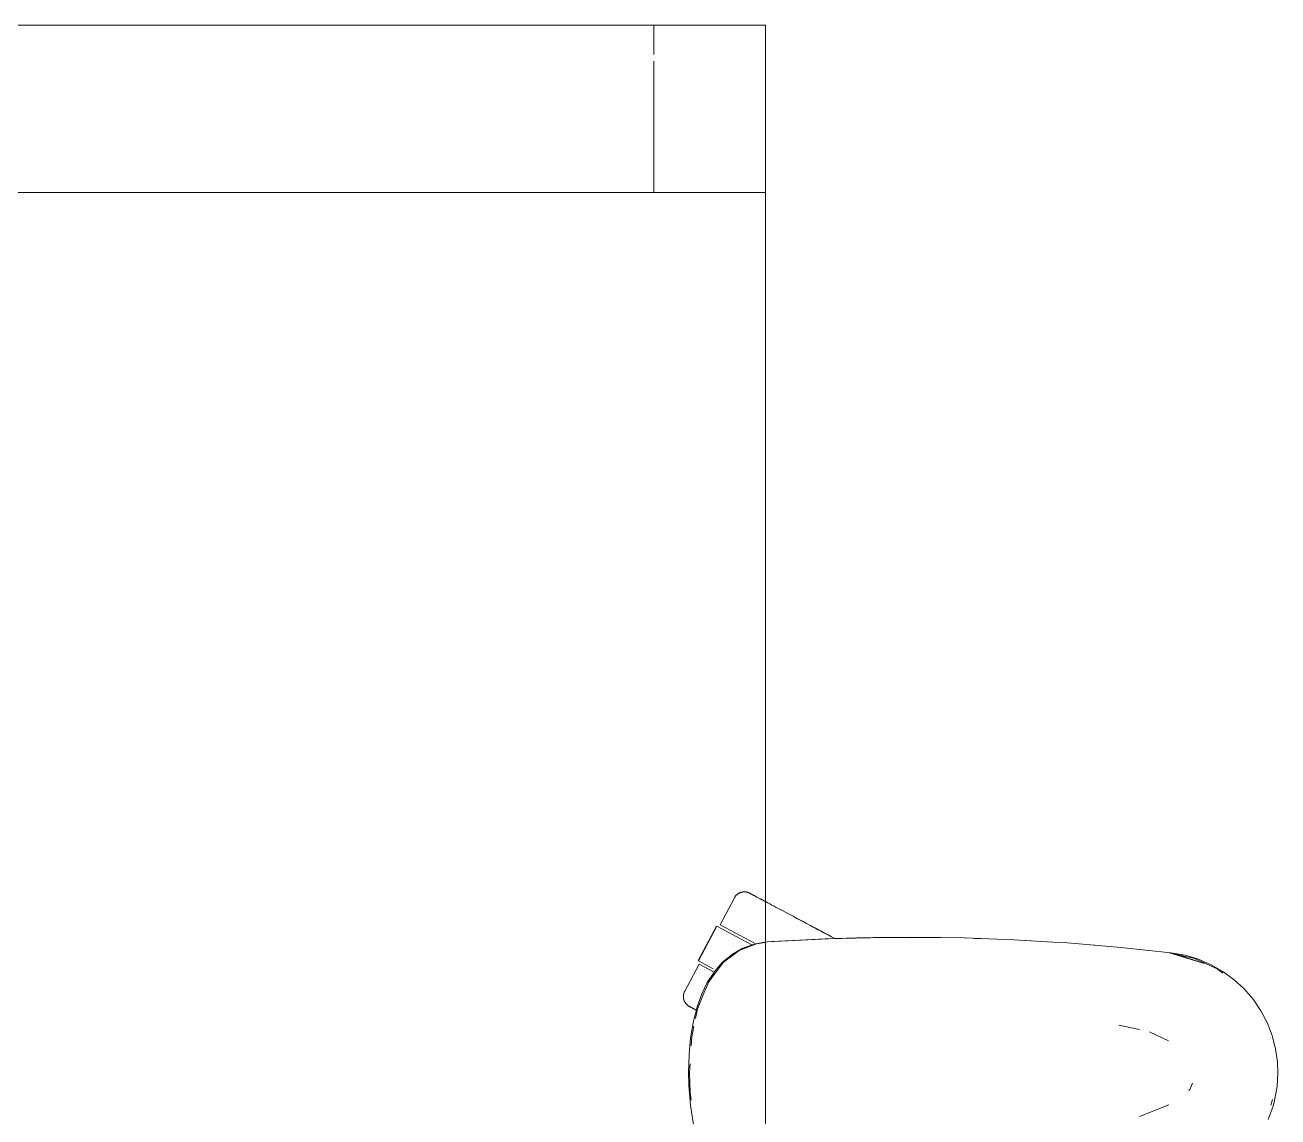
# Model space of a CAD drawing. Header units: millimetres. Extents: x 155927 to 317870, y -36033 to 97293.
# Drawn here: x 181653.4 to 182102.6, y 11794.4 to 12185.8 of the extents above; entities that cross this region are included whole.
import ezdxf

# ---------------------------------------------------------------- set-up
doc = ezdxf.new("R2010")
doc.units = ezdxf.units.MM
doc.header["$MEASUREMENT"] = 0
doc.layers.add('G-IMPT', color=8, linetype='CONTINUOUS', lineweight=9)
doc.layers.add('I-FURN', color=8, linetype='CONTINUOUS', lineweight=9)

msp = doc.modelspace()

# ---------------------------------------------------------------- linework, layer by layer
at = {"layer": 'G-IMPT'}
for p, q in [((181910.5, 11854.71), (181907.06, 11852.75)), ((181915.66, 11856.45), (181909.47, 11854.04)), ((181910.5, 11854.71), (181914.14, 11856.1)), ((181915.49, 11856.47), (181914.14, 11856.1)), ((181915.49, 11856.47), (181917.88, 11856.91)), ((181915.66, 11856.45), (181918.83, 11856.93)), ((181919.53, 11857.17), (181917.88, 11856.91)), ((181941.31, 11858.25), (181919.53, 11857.17)), ((181940.1, 11858.21), (181919.53, 11857.17)), ((181919.53, 11857.17), (181921.13, 11857.28)), ((181941.31, 11858.25), (181921.13, 11857.28)), ((181961.5, 11858.72), (181940.1, 11858.21)), ((181951.66, 11858.56), (181940.1, 11858.21)), ((181940.1, 11858.21), (181941.31, 11858.25)), ((181961.5, 11858.72), (181941.31, 11858.25)), ((181951.66, 11858.56), (181970.89, 11858.76)), ((181961.5, 11858.72), (181951.66, 11858.56)), ((181981.68, 11858.67), (181951.66, 11858.56)), ((181959.46, 11858.7), (181957.55, 11858.63)), ((181961.5, 11858.68), (181959.46, 11858.7)), ((181981.68, 11858.67), (181961.5, 11858.72)), ((181981.68, 11858.67), (181970.89, 11858.76)), ((181981.68, 11858.67), (181990.1, 11858.51)), ((182001.86, 11858.12), (181990.1, 11858.51)), ((181995.04, 11858.37), (181993.54, 11858.38)), ((181996.97, 11858.26), (181995.04, 11858.37)), ((182001.86, 11858.12), (182007.88, 11857.86)), ((182022.02, 11857.05), (182007.88, 11857.86)), ((182027.11, 11856.73), (182022.02, 11857.05)), ((182027.11, 11856.73), (182042.17, 11855.48)), ((182035.29, 11856.08), (182036.97, 11855.91)), ((182042.17, 11855.48), (182046.3, 11855.13)), ((182046.3, 11855.13), (182064.22, 11853.23)), ((181903.84, 11849.87), (181898.63, 11843.08)), ((181907.06, 11852.75), (181903.32, 11849.67)), ((181909.47, 11854.04), (181903.84, 11849.87)), ((182063.71, 11853.23), (182076.17, 11849.4)), ((182063.71, 11853.23), (182067.03, 11852.31)), ((182064.22, 11853.23), (182069.27, 11852.33)), ((182072.68, 11851.19), (182064.28, 11853.1)), ((182076.17, 11849.4), (182067.03, 11852.31)), ((182074.13, 11850.87), (182069.27, 11852.33)), ((182072.68, 11851.19), (182080.74, 11847.45)), ((182078.37, 11849.06), (182074.13, 11850.87)), ((181898, 11842.59), (181900.66, 11846.63)), ((181900.66, 11846.63), (181903.32, 11849.67)), ((182078.37, 11849.06), (182082.81, 11846.54)), ((182082.85, 11845.85), (182080.74, 11847.45)), ((182086.89, 11843.55), (182082.81, 11846.54)), ((181898, 11842.59), (181896.02, 11838.51)), ((181898.63, 11843.08), (181896.79, 11838.69)), ((182086.89, 11843.55), (182090.33, 11840.38)), ((181894.43, 11834.18), (181896.02, 11838.51)), ((181894.46, 11833.06), (181896.79, 11838.69)), ((182093.65, 11836.55), (182090.33, 11840.38)), ((182096.48, 11832.38), (182093.65, 11836.55)), ((181894.43, 11834.18), (181893, 11828.7)), ((181894.46, 11833.06), (181893.75, 11829.6)), ((182096.48, 11832.38), (182098.67, 11828.22)), ((181892, 11822.77), (181893, 11828.7)), ((182098.67, 11828.22), (182100.51, 11823.51)), ((181892.42, 11823.1), (181892.22, 11819.9)), ((181893.19, 11826.85), (181892.42, 11823.1)), ((182045.51, 11827.26), (182052.94, 11825.69)), ((182063.34, 11821.66), (182056.56, 11824.92)), ((182101.77, 11818.64), (182100.51, 11823.51)), ((181892, 11822.77), (181891.44, 11816.62)), ((182101.77, 11818.64), (182102.42, 11814.13)), ((181891.26, 11810.28), (181891.44, 11816.62)), ((182102.59, 11810.28), (182102.42, 11814.13)), ((181891.35, 11805.77), (181891.26, 11810.28)), ((181891.82, 11813.39), (181891.63, 11810.28)), ((181891.86, 11803.11), (181891.63, 11810.28)), ((182102.59, 11810.28), (182102.29, 11805.24)), ((181891.35, 11805.77), (181891.92, 11798.46)), ((182071.97, 11806.45), (182070.96, 11804.23)), ((182102.29, 11805.24), (182101.41, 11800.29)), ((181891.86, 11803.11), (181892.26, 11800.33)), ((182070.96, 11804.23), (182070.66, 11803.78)), ((182100.05, 11798.6), (182100.67, 11800.63)), ((181893.04, 11791.69), (181891.92, 11798.46)), ((182053.01, 11794.56), (182063.43, 11798.7)), ((182099.14, 11793.39), (182100.85, 11798.16)), ((182101.41, 11800.29), (182100.85, 11798.16))]:
    msp.add_line(p, q, dxfattribs=at)
at = {"layer": 'I-FURN'}
for p, q in [((181118.83, 12185.82), (181918.83, 12185.82)), ((181918.83, 12185.82), (181118.83, 12185.82)), ((181118.83, 12185.82), (181918.83, 12185.82)), ((181878.83, 12185.82), (181158.83, 12185.82)), ((181918.83, 12185.82), (181878.83, 12185.82)), ((181878.83, 12175.24), (181878.83, 12185.82)), ((181878.83, 12175.24), (181878.83, 12185.82)), ((181918.83, 12125.82), (181918.83, 12185.82)), ((181918.83, 12185.82), (181918.83, 12125.82)), ((181918.83, 10785.82), (181918.83, 12185.82)), ((181918.83, 12185.82), (181918.83, 10785.82)), ((181878.83, 12125.82), (181878.83, 12172.92)), ((181878.83, 12125.82), (181878.83, 12172.92)), ((181158.83, 12125.82), (181878.83, 12125.82)), ((181918.83, 12125.82), (181483.83, 12125.82)), ((181878.83, 12125.82), (181918.83, 12125.82)), ((181907.7, 11872.91), (181902.55, 11863.22)), ((181907.7, 11872.91), (181907.78, 11873.05)), ((181907.78, 11873.05), (181907.86, 11873.19)), ((181907.86, 11873.19), (181907.95, 11873.32)), ((181907.95, 11873.32), (181908.04, 11873.45)), ((181908.04, 11873.45), (181908.14, 11873.58)), ((181908.14, 11873.58), (181908.25, 11873.7)), ((181908.25, 11873.7), (181908.36, 11873.82)), ((181908.36, 11873.82), (181908.47, 11873.93)), ((181908.47, 11873.93), (181908.59, 11874.04)), ((181908.59, 11874.04), (181908.71, 11874.15)), ((181908.71, 11874.15), (181908.84, 11874.24)), ((181908.84, 11874.24), (181908.97, 11874.34)), ((181908.97, 11874.34), (181909.11, 11874.43)), ((181909.11, 11874.43), (181909.25, 11874.51)), ((181909.25, 11874.51), (181909.39, 11874.59)), ((181909.39, 11874.59), (181909.53, 11874.66)), ((181909.53, 11874.66), (181909.68, 11874.73)), ((181909.68, 11874.73), (181909.83, 11874.79)), ((181909.83, 11874.79), (181909.98, 11874.84)), ((181909.98, 11874.84), (181910.13, 11874.89)), ((181910.13, 11874.89), (181910.29, 11874.93)), ((181910.29, 11874.93), (181910.45, 11874.96)), ((181910.45, 11874.96), (181910.6, 11874.99)), ((181910.6, 11874.99), (181910.76, 11875.02)), ((181910.76, 11875.02), (181910.92, 11875.03)), ((181910.92, 11875.03), (181911.09, 11875.04)), ((181911.09, 11875.04), (181911.25, 11875.05)), ((181911.25, 11875.05), (181911.41, 11875.04)), ((181911.41, 11875.04), (181911.57, 11875.03)), ((181911.57, 11875.03), (181911.73, 11875.02)), ((181911.73, 11875.02), (181911.89, 11875)), ((181911.89, 11875), (181912.05, 11874.97)), ((181912.05, 11874.97), (181912.2, 11874.93)), ((181912.2, 11874.93), (181912.36, 11874.89)), ((181912.36, 11874.89), (181912.51, 11874.84)), ((181912.51, 11874.84), (181912.67, 11874.79)), ((181912.67, 11874.79), (181912.82, 11874.73)), ((181912.82, 11874.73), (181912.96, 11874.67)), ((181912.96, 11874.67), (181913.11, 11874.6)), ((181913.11, 11874.6), (181913.15, 11874.58)), ((181913.15, 11874.58), (181913.17, 11874.56)), ((181913.15, 11874.57), (181913.15, 11874.58)), ((181913.19, 11874.55), (181913.15, 11874.57)), ((181913.17, 11874.56), (181913.23, 11874.53)), ((181913.28, 11874.51), (181913.19, 11874.55)), ((181913.23, 11874.53), (181913.33, 11874.48)), ((181913.4, 11874.44), (181913.28, 11874.51)), ((181913.33, 11874.48), (181913.47, 11874.4)), ((181913.56, 11874.36), (181913.4, 11874.44)), ((181913.47, 11874.4), (181913.65, 11874.31)), ((181913.76, 11874.25), (181913.56, 11874.36)), ((181913.65, 11874.31), (181913.87, 11874.19)), ((181914, 11874.12), (181913.76, 11874.25)), ((181913.87, 11874.19), (181914.13, 11874.05)), ((181914.28, 11873.97), (181914, 11874.12)), ((181914.13, 11874.05), (181914.42, 11873.9)), ((181914.6, 11873.8), (181914.28, 11873.97)), ((181914.42, 11873.9), (181914.76, 11873.72)), ((181914.96, 11873.61), (181914.6, 11873.8)), ((181914.76, 11873.72), (181915.13, 11873.52)), ((181915.35, 11873.4), (181914.96, 11873.61)), ((181915.13, 11873.52), (181915.54, 11873.3)), ((181915.78, 11873.18), (181915.35, 11873.4)), ((181915.54, 11873.3), (181915.99, 11873.06)), ((181916.24, 11872.93), (181915.78, 11873.18)), ((181915.99, 11873.06), (181916.47, 11872.81)), ((181916.74, 11872.66), (181916.24, 11872.93)), ((181916.47, 11872.81), (181916.99, 11872.53)), ((181917.28, 11872.38), (181916.74, 11872.66)), ((181916.99, 11872.53), (181917.54, 11872.24)), ((181917.85, 11872.08), (181917.28, 11872.38)), ((181917.54, 11872.24), (181918.12, 11871.93)), ((181918.45, 11871.76), (181917.85, 11872.08)), ((181919.08, 11871.42), (181918.45, 11871.76)), ((181919.75, 11871.07), (181919.08, 11871.42)), ((181920.44, 11870.7), (181919.75, 11871.07)), ((181921.16, 11870.31), (181920.44, 11870.7)), ((181921.91, 11869.91), (181921.16, 11870.31)), ((181922.69, 11869.5), (181921.91, 11869.91)), ((181923.49, 11869.08), (181922.69, 11869.5)), ((181924.32, 11868.64), (181923.49, 11869.08)), ((181923.87, 11868.87), (181924.7, 11868.43)), ((181925.16, 11868.19), (181924.32, 11868.64)), ((181924.7, 11868.43), (181925.56, 11867.98)), ((181926.03, 11867.73), (181925.16, 11868.19)), ((181925.56, 11867.98), (181926.44, 11867.51)), ((181926.92, 11867.25), (181926.03, 11867.73)), ((181926.44, 11867.51), (181927.33, 11867.03)), ((181927.82, 11866.77), (181926.92, 11867.25)), ((181927.33, 11867.03), (181928.25, 11866.55)), ((181928.75, 11866.28), (181927.82, 11866.77)), ((181928.25, 11866.55), (181929.18, 11866.05)), ((181929.68, 11865.78), (181928.75, 11866.28)), ((181929.18, 11866.05), (181930.12, 11865.55)), ((181930.64, 11865.28), (181929.68, 11865.78)), ((181930.12, 11865.55), (181931.08, 11865.04)), ((181931.6, 11864.76), (181930.64, 11865.28)), ((181931.08, 11865.04), (181932.05, 11864.53)), ((181932.57, 11864.25), (181931.6, 11864.76)), ((181932.05, 11864.53), (181933.02, 11864.01)), ((181933.56, 11863.72), (181932.57, 11864.25)), ((181933.02, 11864.01), (181934.01, 11863.48)), ((181934.55, 11863.2), (181933.56, 11863.72)), ((181934.01, 11863.48), (181935.01, 11862.95)), ((181901.25, 11862.78), (181894.68, 11850.42)), ((181894.85, 11850.33), (181901.42, 11862.69)), ((181901.42, 11862.69), (181913.93, 11856.04)), ((181915.21, 11856.49), (181902.55, 11863.22)), ((181935.54, 11862.67), (181934.55, 11863.2)), ((181935.01, 11862.95), (181936.01, 11862.42)), ((181936.55, 11862.13), (181935.54, 11862.67)), ((181936.01, 11862.42), (181937.01, 11861.89)), ((181937.55, 11861.6), (181936.55, 11862.13)), ((181937.01, 11861.89), (181938.01, 11861.35)), ((181938.56, 11861.07), (181937.55, 11861.6)), ((181938.01, 11861.35), (181939.02, 11860.82)), ((181939.56, 11860.53), (181938.56, 11861.07)), ((181939.02, 11860.82), (181940.02, 11860.29)), ((181940.56, 11860), (181939.56, 11860.53)), ((181940.02, 11860.29), (181941.02, 11859.75)), ((181941.56, 11859.47), (181940.56, 11860)), ((181941.02, 11859.75), (181942.02, 11859.22)), ((181942.56, 11858.94), (181941.56, 11859.47)), ((181942.02, 11859.22), (181943.01, 11858.7)), ((181943.54, 11858.41), (181942.56, 11858.94)), ((181943.01, 11858.7), (181944, 11858.17)), ((181900.14, 11847.51), (181894.85, 11850.33)), ((181895.04, 11849.1), (181889.89, 11839.41)), ((181900.23, 11846.34), (181895.04, 11849.1)), ((181889.41, 11837.51), (181889.42, 11837.67)), ((181889.42, 11837.35), (181889.41, 11837.51)), ((181889.42, 11837.67), (181889.43, 11837.83)), ((181889.43, 11837.19), (181889.42, 11837.35)), ((181889.43, 11837.83), (181889.44, 11837.99)), ((181889.44, 11837.03), (181889.43, 11837.19)), ((181889.44, 11837.99), (181889.46, 11838.15)), ((181889.47, 11836.87), (181889.44, 11837.03)), ((181889.46, 11838.15), (181889.49, 11838.31)), ((181889.5, 11836.71), (181889.47, 11836.87)), ((181889.49, 11838.31), (181889.53, 11838.47)), ((181889.53, 11836.55), (181889.5, 11836.71)), ((181889.53, 11838.47), (181889.57, 11838.62)), ((181889.57, 11836.4), (181889.53, 11836.55)), ((181889.57, 11838.62), (181889.62, 11838.78)), ((181889.62, 11836.24), (181889.57, 11836.4)), ((181889.62, 11838.78), (181889.67, 11838.93)), ((181889.67, 11838.93), (181889.73, 11839.08)), ((181889.73, 11839.08), (181889.79, 11839.23)), ((181889.79, 11839.23), (181889.86, 11839.37)), ((181889.86, 11839.37), (181889.89, 11839.41)), ((181889.67, 11836.09), (181889.62, 11836.24)), ((181889.73, 11835.94), (181889.67, 11836.09)), ((181889.8, 11835.79), (181889.73, 11835.94)), ((181889.87, 11835.65), (181889.8, 11835.79)), ((181889.95, 11835.51), (181889.87, 11835.65)), ((181890.03, 11835.37), (181889.95, 11835.51)), ((181890.12, 11835.24), (181890.03, 11835.37)), ((181890.22, 11835.1), (181890.12, 11835.24)), ((181890.32, 11834.98), (181890.22, 11835.1)), ((181890.42, 11834.85), (181890.32, 11834.98)), ((181890.53, 11834.74), (181890.42, 11834.85)), ((181890.64, 11834.62), (181890.53, 11834.74)), ((181890.76, 11834.51), (181890.64, 11834.62)), ((181890.88, 11834.41), (181890.76, 11834.51)), ((181891.01, 11834.31), (181890.88, 11834.41)), ((181891.14, 11834.21), (181891.01, 11834.31)), ((181891.27, 11834.12), (181891.14, 11834.21)), ((181891.41, 11834.04), (181891.27, 11834.12)), ((181891.55, 11833.96), (181891.41, 11834.04)), ((181891.56, 11833.96), (181891.55, 11833.96)), ((181891.55, 11833.96), (181891.57, 11833.95)), ((181891.6, 11833.93), (181891.56, 11833.96)), ((181891.57, 11833.95), (181891.63, 11833.92)), ((181891.68, 11833.89), (181891.6, 11833.93)), ((181891.63, 11833.92), (181891.73, 11833.86)), ((181891.8, 11833.83), (181891.68, 11833.89)), ((181891.73, 11833.86), (181891.87, 11833.79)), ((181891.96, 11833.74), (181891.8, 11833.83)), ((181891.87, 11833.79), (181892.05, 11833.69)), ((181892.17, 11833.63), (181891.96, 11833.74)), ((181892.05, 11833.69), (181892.27, 11833.58)), ((181892.41, 11833.5), (181892.17, 11833.63)), ((181892.27, 11833.58), (181892.53, 11833.44)), ((181892.69, 11833.36), (181892.41, 11833.5)), ((181892.53, 11833.44), (181892.83, 11833.28)), ((181893, 11833.19), (181892.69, 11833.36)), ((181892.83, 11833.28), (181893.16, 11833.1)), ((181893.36, 11833), (181893, 11833.19)), ((181893.16, 11833.1), (181893.54, 11832.9)), ((181893.75, 11832.79), (181893.36, 11833)), ((181893.54, 11832.9), (181893.95, 11832.69)), ((181894.18, 11832.56), (181893.75, 11832.79))]:
    msp.add_line(p, q, dxfattribs=at)

doc.saveas('drawing.dxf')
